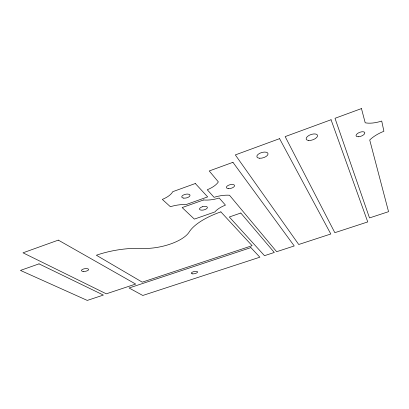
<?xml version="1.0" encoding="UTF-8"?>
<svg xmlns="http://www.w3.org/2000/svg" width="409" height="409" viewBox="0 0 409 409"><rect width="100%" height="100%" fill="white"/><g stroke="black" fill="none" stroke-linecap="round" stroke-linejoin="round"><path stroke-width="0.61" d="M279.577 138.661L235.323 154.914L298.728 244.49L330.804 233.999L279.577 138.661M331.055 119.75L285.16 136.611L334.833 232.685L367.747 221.923L331.055 119.75M361.464 108.579L335.007 118.298L369.506 217.925L388.55 211.678L369.721 140.006A23.425 9.862 -21.1 0 1 383.903 131.269L381.72 121.054A24.162 11.084 -22.3 0 1 365.196 122.787L361.464 108.579M232.941 162.322L209.234 170.972L218.36 181.903A21.258 9.811 -13.2 0 1 207.256 189.75L214.055 197.317A20.803 8.824 -13.8 0 1 229.49 195.231L276.648 251.709L294.24 245.952L232.941 162.322M195.323 183.513L172.751 191.683A21.375 9.836 -11 0 1 162.322 199.403L170.379 206.724A20.874 8.86 -12 0 1 186.054 204.587L207.66 196.903L195.323 183.513M58.323 240.124L23.011 252.818L106.294 293.826L135.67 284.066L58.323 240.124M220.875 211.877L218.069 212.879A50.716 19.627 -14.1 0 0 189.178 232.021A34.151 13.758 -11.2 0 1 141.606 248.432A48.993 17.802 -10 0 0 98.968 254.362L96.366 255.247L142.276 282.159L252.108 245.691L220.875 211.877M203.59 199.965L182.153 207.573L194.362 219.112L214.924 211.934A20.184 8.292 -14.2 0 1 225.456 205.119L219.188 198.012A20.562 9.172 -13.8 0 1 203.59 199.965M39.019 263.866L20.45 270.415L87.275 300.421L103.39 295.068L39.019 263.866M240.814 213.023L229.321 216.99L264.485 255.681L274.306 252.471L240.814 213.023M202.654 206.703L201.678 207.036A4.018 1.708 -13.1 0 0 199.592 209.347L199.929 209.715A4.018 1.708 -13.1 0 0 204.889 209.612A4.018 1.708 -13.1 0 0 207.205 207.051A4.018 1.708 -13.1 0 0 202.654 206.703M250.886 247.614L129.065 287.992L142.787 295.467L259.863 257.195L250.886 247.614M259.628 158.247A5.803 2.74 -16.5 0 0 268.069 153.902A5.803 2.74 -16.5 0 0 259.643 153.339A5.803 2.74 -16.5 0 0 259.628 158.247M83.175 271.423A3.65 1.334 -8.8 0 0 88.641 269.551A3.65 1.334 -8.8 0 0 83.267 269.076A3.65 1.334 -8.8 0 0 83.175 271.423M228.575 188.631A4.218 1.876 -14.5 0 0 234.567 185.604A4.218 1.876 -14.5 0 0 228.248 185.369A4.218 1.876 -14.5 0 0 228.575 188.631M358.719 136.759A4.637 2.06 -20.6 0 0 364.802 132.7A4.637 2.06 -20.6 0 0 357.778 133.298A4.637 2.06 -20.6 0 0 358.719 136.759M183.293 198.068A4.223 1.887 -12.5 0 0 189.986 195.686A4.223 1.887 -12.5 0 0 184.393 194.582A4.223 1.887 -12.5 0 0 183.293 198.068M192.44 273.851A3.231 1.099 -12.4 0 0 197.567 272.169A3.231 1.099 -12.4 0 0 193.334 271.755A3.231 1.099 -12.4 0 0 192.44 273.851M308.626 140.466A5.977 2.807 -19 0 0 317.553 135.921A5.977 2.807 -19 0 0 309.342 135.215A5.977 2.807 -19 0 0 308.626 140.466"/></g></svg>
